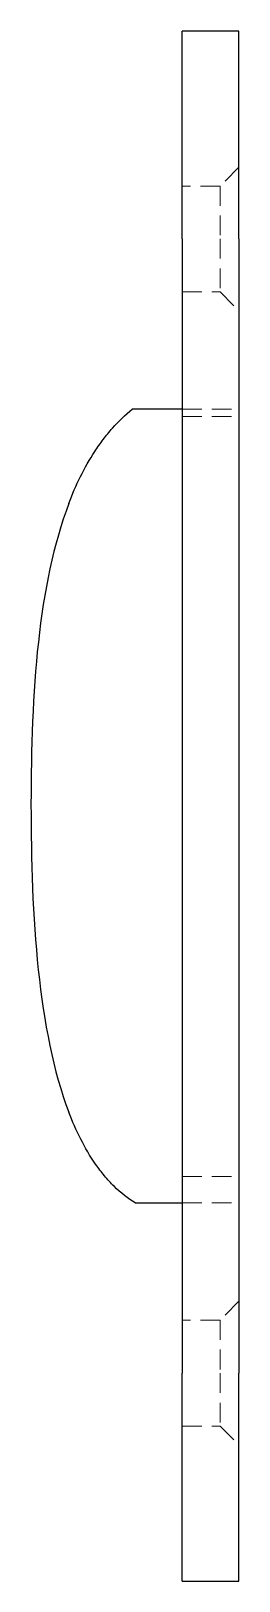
# Model space of a CAD drawing. Header units: millimetres. Extents: x 60 to 230, y 7 to 165.
# Drawn here: x 216.6 to 230, y 7 to 107 of the extents above.
import ezdxf

# ---------------------------------------------------------------- set-up
doc = ezdxf.new("R2010")
doc.units = ezdxf.units.MM
doc.linetypes.add('HIDDEN', pattern=[1.905, 1.27, -0.635])

msp = doc.modelspace()

# ---------------------------------------------------------------- linework, layer by layer
at = {"color": 7, "linetype": 'Continuous', "lineweight": 25}
for p, q in [((230.01, 107), (226.35, 107)), ((226.35, 93.59), (226.35, 107)), ((230.01, 93.59), (230.01, 107)), ((226.35, 93.59), (226.35, 20.41)), ((230.01, 93.59), (230.01, 20.41)), ((226.35, 82.61), (223.13, 82.61)), ((223.31, 31.39), (226.35, 31.39)), ((226.35, 7), (226.35, 20.41)), ((230.01, 7), (230.01, 20.41)), ((226.35, 7), (230.01, 7))]:
    msp.add_line(p, q, dxfattribs=at)
at = {"color": 7, "linetype": 'HIDDEN', "lineweight": 18}
for p, q in [((230.01, 98.22), (228.79, 97)), ((228.79, 97), (226.35, 97)), ((228.79, 97), (228.79, 93.59)), ((228.79, 93.59), (228.79, 90.17)), ((226.35, 90.17), (228.79, 90.17)), ((228.79, 90.17), (230.01, 88.95)), ((226.35, 82.61), (230.01, 82.61)), ((226.35, 82.13), (230.01, 82.13)), ((226.35, 33.09), (230.01, 33.09)), ((226.35, 31.39), (230.01, 31.39)), ((230.01, 25.05), (228.79, 23.83)), ((228.79, 23.83), (226.35, 23.83)), ((228.79, 23.83), (228.79, 20.41)), ((228.79, 20.41), (228.79, 17)), ((226.35, 17), (228.79, 17)), ((228.79, 17), (230.01, 15.78))]:
    msp.add_line(p, q, dxfattribs=at)
at = {"color": 7, "linetype": 'Continuous', "lineweight": 25}
for points, knots in [([(219.04, 76.51), (219.26, 77.11), (219.51, 77.69), (220.07, 78.81), (220.38, 79.36), (220.89, 80.14), (221.07, 80.4), (221.45, 80.9), (221.65, 81.14), (222.26, 81.83), (222.69, 82.25), (223.13, 82.61)], [0, 0, 0, 0, 0.25, 0.25, 0.5, 0.5, 0.625, 0.625, 0.75, 0.75, 1, 1, 1, 1]), ([(219.04, 76.51), (217.05, 71.32), (216.6, 64.32), (216.6, 49.9), (217.04, 42.48), (219.04, 37.25)], [0, 0, 0, 0, 0.5, 0.5, 1, 1, 1, 1]), ([(223.31, 31.39), (222.85, 31.68), (222.39, 32.04), (221.74, 32.68), (221.53, 32.91), (221.14, 33.39), (220.95, 33.63), (220.41, 34.4), (220.09, 34.95), (219.52, 36.08), (219.26, 36.66), (219.04, 37.25)], [0, 0, 0, 0, 0.25, 0.25, 0.375, 0.375, 0.5, 0.5, 0.75, 0.75, 1, 1, 1, 1])]:
    msp.add_open_spline(points, degree=3, knots=knots, dxfattribs=at)

doc.saveas('drawing.dxf')
